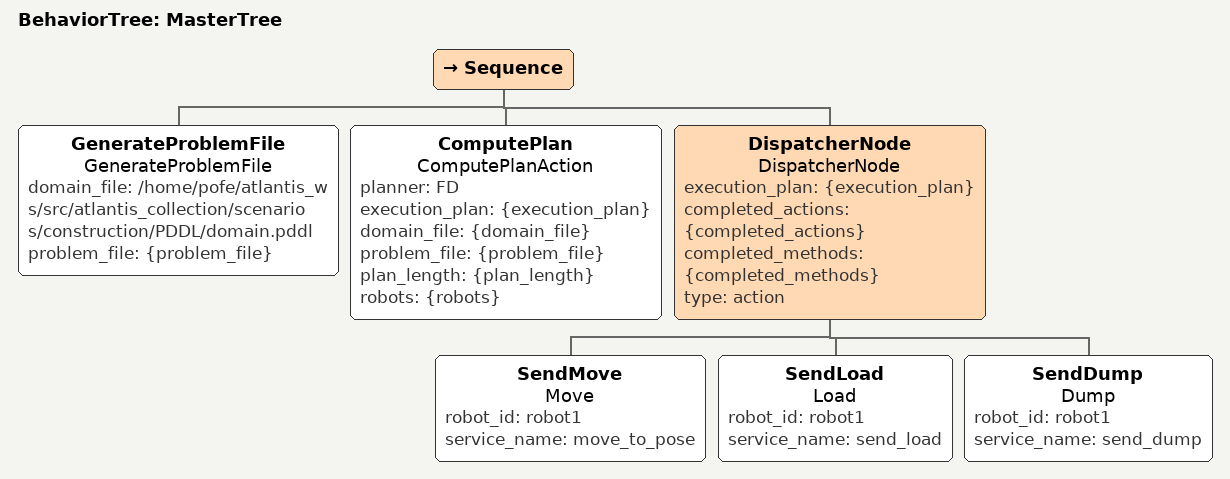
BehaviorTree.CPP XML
<root BTCPP_format="4" main_tree_to_execute="MasterTree">

<BehaviorTree ID="MasterTree">
  <Sequence>
  <GenerateProblemFile name="GenerateProblemFile" domain_file="/home/pofe/atlantis_ws/src/atlantis_collection/scenarios/construction/PDDL/domain.pddl" problem_file="{problem_file}"/>
  <ComputePlan name="ComputePlanAction" planner="FD" execution_plan="{execution_plan}" domain_file="{domain_file}" problem_file="{problem_file}" plan_length="{plan_length}" robots="{robots}"/>
  <DispatcherNode name="DispatcherNode" execution_plan="{execution_plan}" completed_actions="{completed_actions}" completed_methods="{completed_methods}" type="action">
    <SendMove name="Move" robot_id="robot1" service_name="move_to_pose"/>
    <SendLoad name="Load" robot_id="robot1" service_name="send_load"/>
    <SendDump name="Dump" robot_id="robot1" service_name="send_dump"/>
  </DispatcherNode>
  </Sequence>
</BehaviorTree>

</root>
